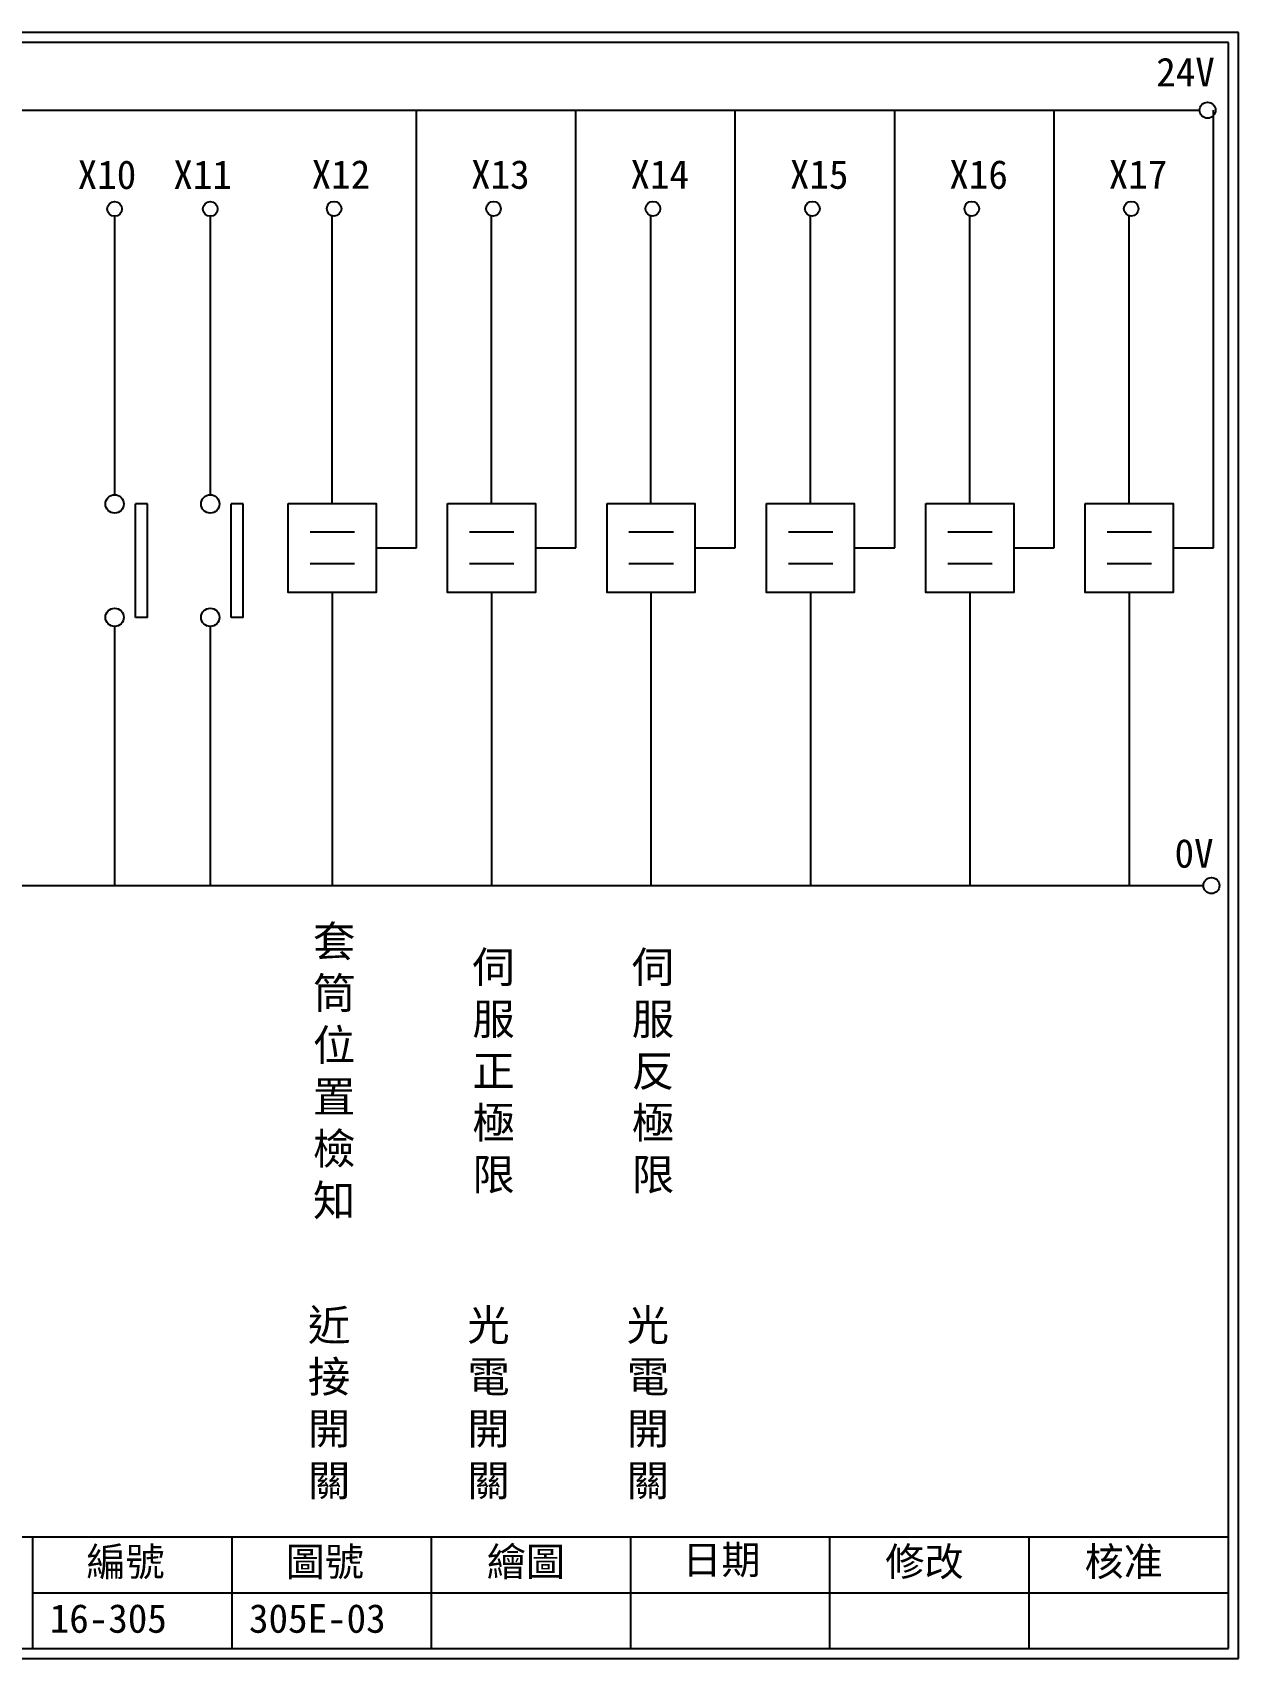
# Model space of a CAD drawing. Extents: x 275 to 562, y 265 to 469.
# Drawn here: x 410.6 to 561.9, y 264.9 to 468.9 of the extents above; entities that cross this region are included whole.
import ezdxf

# ---------------------------------------------------------------- set-up
doc = ezdxf.new("R2010")
doc.units = 0
doc.layers.get('0').update_dxf_attribs({"linetype": 'CONTINUOUS'})
doc.layers.add('圖框層', color=7, linetype='CONTINUOUS')
doc.layers.add('標尺寸層', color=3, linetype='CONTINUOUS')
doc.styles.add('CNS', font='romanc.shx', dxfattribs={"bigfont": 'chineset.shx'})
doc.styles.add('STSL', font='kaiu.ttf')

msp = doc.modelspace()

# ---------------------------------------------------------------- linework, layer by layer
for p, q in [((458.77, 404.26), (458.77, 459.17)), ((478.77, 404.26), (478.77, 459.17)), ((498.77, 404.26), (498.77, 459.17)), ((518.77, 404.26), (518.77, 459.17)), ((538.77, 404.26), (538.77, 459.17)), ((558.77, 404.26), (558.77, 459.17)), ((448.19, 409.84), (448.19, 445.86)), ((468.19, 409.84), (468.19, 445.86)), ((488.19, 409.84), (488.19, 445.86)), ((508.19, 409.84), (508.19, 445.86)), ((528.19, 409.84), (528.19, 445.86)), ((548.19, 409.84), (548.19, 445.86)), ((425.01, 409.78), (423.51, 409.78)), ((437.01, 409.78), (435.51, 409.78)), ((453.7, 404.26), (458.77, 404.26)), ((473.7, 404.26), (478.77, 404.26)), ((493.7, 404.26), (498.77, 404.26)), ((513.7, 404.26), (518.77, 404.26)), ((533.7, 404.26), (538.77, 404.26)), ((553.7, 404.26), (558.77, 404.26)), ((448.19, 398.68), (448.19, 361.9)), ((468.19, 398.68), (468.19, 361.9)), ((488.19, 398.68), (488.19, 361.9)), ((508.19, 398.68), (508.19, 361.9)), ((528.19, 398.68), (528.19, 361.9)), ((548.19, 398.68), (548.19, 361.9)), ((425.01, 395.55), (423.51, 395.55)), ((437.01, 395.55), (435.51, 395.55))]:
    msp.add_line(p, q)
for points in [[(442.68, 409.84), (453.7, 409.84), (453.7, 398.68), (442.68, 398.68)], [(462.68, 409.84), (473.7, 409.84), (473.7, 398.68), (462.68, 398.68)], [(482.68, 409.84), (493.7, 409.84), (493.7, 398.68), (482.68, 398.68)], [(502.68, 409.84), (513.7, 409.84), (513.7, 398.68), (502.68, 398.68)], [(522.68, 409.84), (533.7, 409.84), (533.7, 398.68), (522.68, 398.68)], [(542.68, 409.84), (553.7, 409.84), (553.7, 398.68), (542.68, 398.68)]]:
    msp.add_lwpolyline(points, close=True)
for centre in [(558.02, 459.17), (558.5, 361.9)]:
    msp.add_circle(centre, 1)
at = {"layer": '圖框層', "color": 7}
for p, q in [((561.9, 468.91), (274.9, 468.91)), ((560.65, 467.66), (276.15, 467.66)), ((560.65, 266.2), (560.65, 467.66)), ((561.9, 264.95), (561.9, 468.91)), ((276.15, 280.2), (560.65, 280.2)), ((410.65, 266.2), (410.65, 280.2)), ((435.65, 266.2), (435.65, 280.2)), ((460.65, 266.2), (460.65, 280.2)), ((485.65, 266.2), (485.65, 280.2)), ((510.65, 266.2), (510.65, 280.2)), ((535.65, 266.2), (535.65, 280.2)), ((410.65, 273.2), (560.65, 273.2)), ((276.15, 266.2), (560.65, 266.2)), ((274.9, 264.95), (561.9, 264.95))]:
    msp.add_line(p, q, dxfattribs=at)
at = {"layer": '標尺寸層', "color": 7}
for p, q in [((279.42, 459.17), (557.02, 459.17)), ((420.9, 445.86), (420.9, 410.93)), ((432.9, 445.86), (432.9, 410.93)), ((423.51, 395.55), (423.51, 409.78)), ((425.01, 395.55), (425.01, 409.78)), ((435.51, 395.55), (435.51, 409.78)), ((437.01, 395.55), (437.01, 409.78)), ((445.43, 406.29), (451, 406.29)), ((465.43, 406.29), (471, 406.29)), ((485.43, 406.29), (491, 406.29)), ((505.43, 406.29), (511, 406.29)), ((525.43, 406.29), (531, 406.29)), ((545.43, 406.29), (551, 406.29)), ((445.43, 402.32), (451, 402.32)), ((465.43, 402.32), (471, 402.32)), ((485.43, 402.32), (491, 402.32)), ((505.43, 402.32), (511, 402.32)), ((525.43, 402.32), (531, 402.32)), ((545.43, 402.32), (551, 402.32)), ((420.9, 394.41), (420.9, 361.9)), ((420.9, 394.4), (420.9, 361.9)), ((432.9, 394.41), (432.9, 361.9)), ((432.9, 394.4), (432.9, 361.9)), ((279.63, 361.9), (557.5, 361.9))]:
    msp.add_line(p, q, dxfattribs=at)
for centre, radius in [((420.9, 446.78), 0.92), ((432.9, 446.78), 0.92), ((448.44, 446.81), 0.92), ((468.44, 446.81), 0.92), ((488.44, 446.81), 0.92), ((508.44, 446.81), 0.92), ((528.44, 446.81), 0.92), ((548.44, 446.81), 0.92), ((420.9, 409.78), 1.15), ((432.9, 409.78), 1.15), ((420.9, 395.55), 1.15), ((432.9, 395.55), 1.15)]:
    msp.add_circle(centre, radius, dxfattribs=at)

# ---------------------------------------------------------------- texts
at = {"layer": '圖框層', "color": 4, "style": 'STSL'}
for s, p in [('24V', (551.58, 462.16)), ('X10', (416.27, 449.28)), ('X11', (428.27, 449.28)), ('X12', (445.62, 449.31)), ('X13', (465.62, 449.31)), ('X14', (485.62, 449.31)), ('X15', (505.62, 449.31)), ('X16', (525.62, 449.31)), ('X17', (545.62, 449.31)), ('0V', (553.88, 364.15)), ('繪圖', (467.59, 275.29)), ('日期', (492.12, 275.53)), ('編號', (417.36, 275.28)), ('圖號', (442.36, 275.28)), ('修改', (517.59, 275.29)), ('核准', (542.59, 275.29)), ('16-305', (412.76, 268.17)), ('305E-03', (437.76, 268.17))]:
    msp.add_text(s, height=3.6, dxfattribs=at).set_placement(p)
at = {"layer": '標尺寸層', "color": 7, "char_height": 3.9, "width": 4.9608, "attachment_point": 5, "style": 'CNS'}
for s, insert in [('{\\fDFKai-SB|b0|i0|c136|p65;套筒位置檢知}', (448.44, 338.45)), ('{\\fDFKai-SB|b0|i0|c136|p65;伺服正極限}', (468.44, 338.45)), ('{\\fDFKai-SB|b0|i0|c136|p65;伺服反極限}', (488.44, 338.45)), ('{\\fDFKai-SB|b0|i0|c136|p65;近接開關}', (447.81, 296.81)), ('{\\fDFKai-SB|b0|i0|c136|p65;光電開關}', (467.81, 296.81)), ('{\\fDFKai-SB|b0|i0|c136|p65;光電開關}', (487.81, 296.81))]:
    msp.add_mtext(s, dxfattribs=dict(at, insert=insert))

doc.saveas('drawing.dxf')
